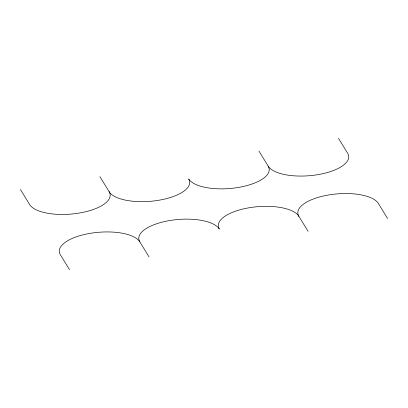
<?xml version="1.0" encoding="UTF-8"?>
<svg xmlns="http://www.w3.org/2000/svg" width="408" height="408" viewBox="0 0 408 408"><rect width="100%" height="100%" fill="white"/><g stroke="black" fill="none" stroke-linecap="round" stroke-linejoin="round"><path stroke-width="0.61" d="M338.462 138.281L347.677 153.326A40.922 16.055 -4.7 0 1 317.128 174.772A40.922 16.055 -4.7 0 1 268.163 166.127A40.922 16.055 -4.7 0 1 237.614 187.568A40.922 16.055 -4.7 0 1 188.649 178.923A40.922 16.055 -4.7 0 1 158.1 200.364A40.922 16.055 -4.7 0 1 109.135 191.719A40.922 16.055 -4.7 0 1 78.586 213.16A40.922 16.055 -4.7 0 1 29.616 204.515L20.4 189.465M387.6 218.535L378.384 203.485A40.928 16.06 -4.7 0 0 329.414 194.835A40.928 16.06 -4.7 0 0 298.87 216.286A40.928 16.06 -4.7 0 0 249.9 207.631A40.928 16.06 -4.7 0 0 219.356 229.082A40.928 16.06 -4.7 0 0 170.386 220.427A40.928 16.06 -4.7 0 0 139.842 241.878A40.928 16.06 -4.7 0 0 90.872 233.228A40.928 16.06 -4.7 0 0 60.328 254.674L69.538 269.719M258.947 151.077L268.158 166.127M298.87 216.281L308.086 231.331M99.914 176.669L109.13 191.719M139.842 241.873L149.053 256.923"/></g></svg>
